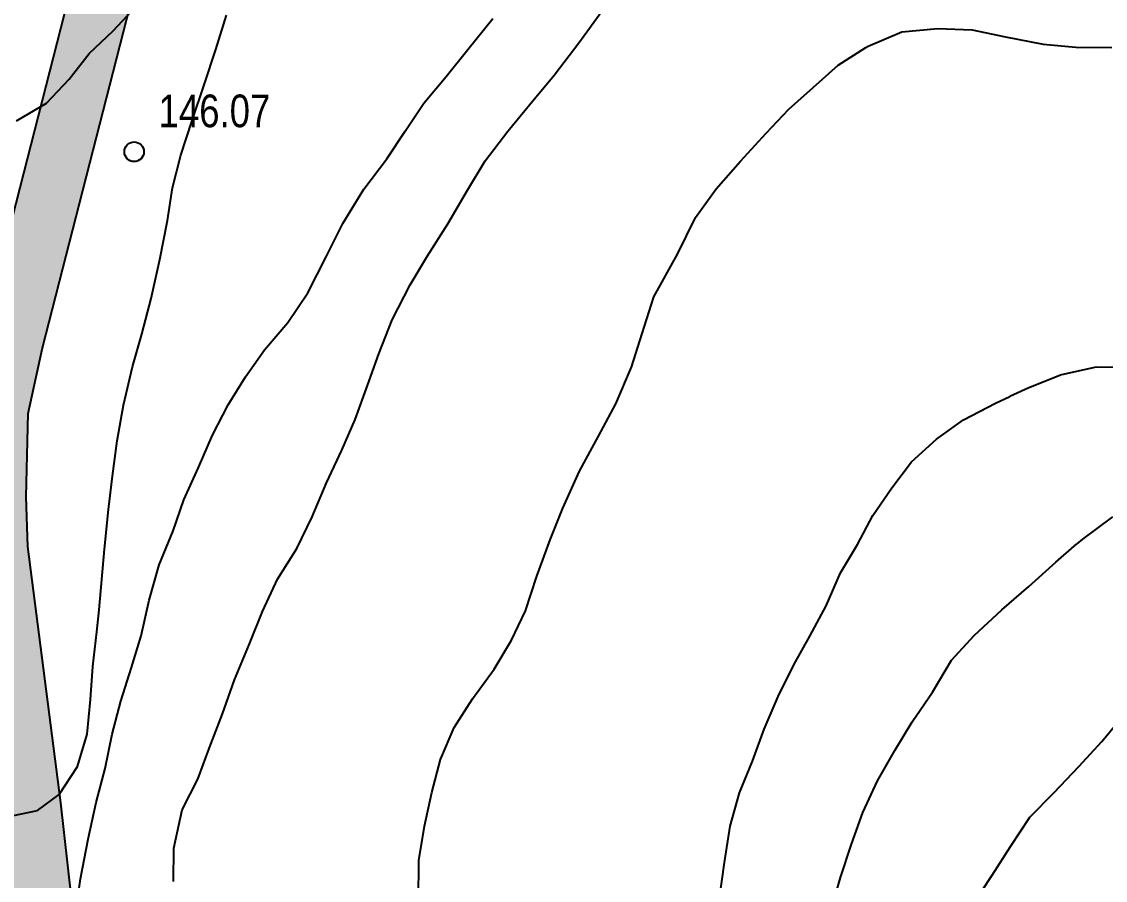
# Model space of a CAD drawing. Header units: metres. Extents: x 523256 to 524015, y 4669220 to 4669814.
# Drawn here: x 523776.39 to 523809.56, y 4669624.9 to 4669651.17 of the extents above; entities that cross this region are included whole.
import ezdxf

# ---------------------------------------------------------------- set-up
doc = ezdxf.new("R2010")
doc.units = ezdxf.units.M
doc.header["$MEASUREMENT"] = 0
for name, color, linetype in [('031006 Cota terreno', 9, 'Continuous'), ('032011 Curva cada 1 m', 40, 'Continuous'), ('032022 Curva cada 1 m de baja fiabilidad', 40, 'Continuous'), ('032023 Curva cada 5 m de baja fiabilidad', 34, 'Continuous'), ('033006 Texto cota terreno', 9, 'Continuous'), ('042014 Rio baja fiabilidad', 142, 'Continuous'), ('990001 Sombreados', 7, 'Continuous')]:
    doc.layers.add(name, color=color, linetype=linetype)
doc.styles.get("Standard").update_dxf_attribs({"font": 'arial.ttf'})

# ---------------------------------------------------------------- blocks, each defined once
blk = doc.blocks.new('COTAP')
at = {"color": 0}
blk.add_circle((0, 0), 0.3, dxfattribs=at)

msp = doc.modelspace()

# ---------------------------------------------------------------- hatches: boundary and pattern name
at = {"layer": '990001 Sombreados'}
msp.add_hatch(color=4, dxfattribs=at).paths.add_polyline_path([(523829.84507, 4669797.00038), (523831.74052, 4669797.00038), (523831.23849, 4669789.44038), (523830.66849, 4669783.70038), (523830.17849, 4669773.54038), (523829.74849, 4669770.97038), (523829.22849, 4669768.31038), (523828.49849, 4669764.69038), (523825.85849, 4669751.02038), (523824.45849, 4669743.81038), (523823.95849, 4669741.09038), (523823.25849, 4669737.90038), (523822.57849, 4669735.59038), (523821.61849, 4669732.97038), (523819.63849, 4669728.68038), (523816.99849, 4669723.65038), (523815.22849, 4669721.38038), (523808.22849, 4669712.69038), (523803.54849, 4669706.81038), (523802.05849, 4669705.02038), (523800.02849, 4669702.51038), (523797.59849, 4669698.65038), (523795.78849, 4669693.83038), (523793.46849, 4669688.70038), (523785.78849, 4669669.89038), (523780.53849, 4669654.89038), (523777.02849, 4669641.19038), (523776.58849, 4669639.18038), (523776.52849, 4669636.63038), (523776.57849, 4669635.11038), (523777.58849, 4669627.27038), (523779.41849, 4669610.91038), (523779.60849, 4669609.65038), (523780.36849, 4669607.49038), (523789.21849, 4669588.93038), (523789.83849, 4669587.03038), (523790.12849, 4669584.68038), (523790.02849, 4669582.62038), (523787.09849, 4669559.84038), (523785.82849, 4669551.46038), (523780.43849, 4669534.85038), (523777.23849, 4669525.09038), (523773.47849, 4669520.91038), (523768.87849, 4669514.55038), (523766.17849, 4669509.59038), (523765.36849, 4669508.19038), (523758.87849, 4669490.78038), (523752.91849, 4669476.62038), (523750.79849, 4669474.42038), (523749.54849, 4669473.45038), (523745.80849, 4669471.03038), (523737.76849, 4669466.85038), (523734.49849, 4669465.04038), (523729.71849, 4669462.34038), (523725.47849, 4669459.25038), (523721.26849, 4669454.74038), (523716.54849, 4669450.00038), (523710.33849, 4669445.78038), (523703.45849, 4669441.60038), (523697.17849, 4669438.17038), (523690.60849, 4669434.21038), (523683.93849, 4669429.68038), (523671.49849, 4669420.65038), (523669.87849, 4669419.20038), (523668.21849, 4669417.28038), (523666.70849, 4669414.67038), (523665.30849, 4669409.59038), (523665.17849, 4669408.55038), (523665.18849, 4669405.40038), (523665.80849, 4669393.94038), (523663.45861, 4669394.46488), (523663.21849, 4669405.40038), (523663.27849, 4669408.65038), (523663.39849, 4669409.92038), (523664.90849, 4669415.72038), (523666.66849, 4669418.53038), (523668.51849, 4669420.60038), (523670.31849, 4669422.15038), (523682.84849, 4669431.23038), (523689.55849, 4669435.80038), (523696.23849, 4669440.06038), (523702.49849, 4669443.34038), (523709.28849, 4669447.46038), (523715.33849, 4669451.48038), (523719.90849, 4669456.06038), (523724.21849, 4669460.67038), (523728.68849, 4669463.94038), (523733.57849, 4669466.69038), (523736.86849, 4669468.52038), (523744.84849, 4669472.66038), (523748.44849, 4669475.01038), (523749.53849, 4669475.83038), (523751.30849, 4669477.68038), (523757.11849, 4669491.49038), (523763.64849, 4669509.00038), (523764.52849, 4669510.52038), (523767.26849, 4669515.55038), (523771.99849, 4669522.11038), (523775.55849, 4669526.05038), (523778.63849, 4669535.45038), (523783.96849, 4669551.90038), (523785.21849, 4669560.10038), (523788.13849, 4669582.79038), (523788.22849, 4669584.61038), (523787.97849, 4669586.62038), (523787.45849, 4669588.23038), (523778.61849, 4669606.76038), (523777.75849, 4669609.19038), (523777.53849, 4669610.66038), (523775.70849, 4669627.04038), (523774.68849, 4669634.95038), (523774.61849, 4669636.62038), (523774.69849, 4669639.41038), (523775.18849, 4669641.63038), (523778.72849, 4669655.44038), (523784.01849, 4669670.56038), (523791.72849, 4669689.45038), (523794.06849, 4669694.61038), (523796.32849, 4669699.57038), (523799.32849, 4669703.56038), (523801.26849, 4669705.65038), (523802.48849, 4669707.20038), (523807.14849, 4669713.52038), (523813.77849, 4669722.43038), (523815.38849, 4669724.62038), (523817.93849, 4669729.52038), (523819.86849, 4669733.69038), (523820.77849, 4669736.18038), (523821.41849, 4669738.37038), (523822.09849, 4669741.47038), (523822.59849, 4669744.16038), (523823.99849, 4669751.38038), (523826.63849, 4669765.06038), (523827.36849, 4669768.68038), (523827.88849, 4669771.31038), (523828.28849, 4669773.74038), (523828.77849, 4669783.84038), (523829.34849, 4669789.60038)], flags=0)

# ---------------------------------------------------------------- linework, layer by layer
at = {"layer": '032011 Curva cada 1 m'}
for points, elevation in [([(523802.23, 4669650.38), (523802.3, 4669650.42), (523803.33, 4669650.86), (523804.43, 4669650.96), (523805.48, 4669650.92), (523806.5, 4669650.71), (523807.66, 4669650.48), (523808.66, 4669650.39), (523809.76, 4669650.38)], 149), ([(523810.28, 4669640.59), (523809.28, 4669640.6), (523808.22, 4669640.36), (523807.22, 4669639.97), (523806.64, 4669639.7)], 151), ([(523809.78, 4669636.02), (523808.86, 4669635.33), (523808.69, 4669635.19)], 152)]:
    msp.add_lwpolyline(points, dxfattribs=dict(at, elevation=elevation))
at = {"layer": '032022 Curva cada 1 m de baja fiabilidad'}
for points, elevation in [([(523776.23, 4669648.14), (523777.15, 4669648.68), (523777.84, 4669649.41), (523778.45, 4669650.2), (523779.19, 4669650.89), (523779.91, 4669651.67), (523780.65, 4669652.35), (523781.47, 4669653.05), (523782.47, 4669653.49), (523783.52, 4669653.66), (523784.52, 4669653.65), (523785.39, 4669653.98), (523786.15, 4669654.68), (523786.85, 4669655.5), (523787.56, 4669656.24), (523787.77, 4669656.46)], 146), ([(523778.03, 4669623.85), (523778.19, 4669624.94), (523778.42, 4669626.15), (523778.67, 4669627.28), (523778.94, 4669628.32), (523779.16, 4669629.37), (523779.42, 4669630.38), (523779.75, 4669631.41), (523780.05, 4669632.38), (523780.29, 4669633.47), (523780.6, 4669634.55), (523781.02, 4669635.59), (523781.35, 4669636.54), (523781.8, 4669637.53), (523782.23, 4669638.52), (523782.71, 4669639.45), (523783.24, 4669640.3), (523783.82, 4669641.13), (523784.54, 4669641.96), (523785.15, 4669642.87), (523785.71, 4669643.97), (523786.22, 4669644.99), (523786.86, 4669646.05), (523787.57, 4669646.97), (523788.13, 4669647.82), (523788.7, 4669648.68), (523789.38, 4669649.49), (523790.05, 4669650.32), (523790.81, 4669651.27)], 147), ([(523781.03, 4669624.86), (523781.05, 4669625.88), (523781.3, 4669627.05), (523781.78, 4669627.99), (523782.13, 4669628.93), (523782.53, 4669629.99), (523782.9, 4669631.03), (523783.36, 4669632.13), (523783.76, 4669633.12), (523784.22, 4669634.11), (523784.81, 4669635.05), (523785.28, 4669636.02), (523785.72, 4669637.06), (523786.19, 4669638.06), (523786.6, 4669639), (523786.97, 4669640.04), (523787.32, 4669641.01), (523787.73, 4669642.05), (523788.28, 4669643.12), (523788.81, 4669644.01), (523789.43, 4669644.98), (523790.04, 4669646.01), (523790.58, 4669646.91), (523791.27, 4669647.82), (523791.93, 4669648.63), (523792.69, 4669649.53), (523793.44, 4669650.52), (523794.15, 4669651.49)], 148), ([(523788.54, 4669624.28), (523788.55, 4669625.5), (523788.72, 4669626.55), (523788.94, 4669627.58), (523789.21, 4669628.59), (523789.63, 4669629.57), (523790.19, 4669630.45), (523790.85, 4669631.36), (523791.38, 4669632.24), (523791.81, 4669633.14), (523792.16, 4669634.2), (523792.57, 4669635.31), (523792.95, 4669636.28), (523793.46, 4669637.42), (523794.04, 4669638.49), (523794.58, 4669639.48), (523795.06, 4669640.6), (523795.38, 4669641.63), (523795.74, 4669642.75), (523796.46, 4669644.06), (523797.01, 4669645.18), (523797.65, 4669646.06), (523798.39, 4669646.9), (523799.18, 4669647.76), (523799.87, 4669648.49), (523800.62, 4669649.16), (523801.38, 4669649.84), (523802.23, 4669650.38)], 149), ([(523797.73, 4669624.21), (523797.9, 4669625.44), (523798.08, 4669626.55), (523798.36, 4669627.57), (523798.76, 4669628.54), (523799.12, 4669629.52), (523799.55, 4669630.52), (523800.02, 4669631.49), (523800.51, 4669632.37), (523801.01, 4669633.29), (523801.45, 4669634.3), (523801.97, 4669635.17), (523802.44, 4669636.06), (523803.02, 4669636.91), (523803.63, 4669637.7), (523804.39, 4669638.39), (523805.22, 4669638.99), (523806.2, 4669639.5), (523806.64, 4669639.7)], 151), ([(523801.13, 4669623.85), (523801.45, 4669624.98), (523801.79, 4669626), (523802.14, 4669626.97), (523802.59, 4669627.94), (523803.12, 4669628.87), (523803.65, 4669629.74), (523804.27, 4669630.65), (523804.85, 4669631.63), (523805.54, 4669632.39), (523806.39, 4669633.17), (523807.22, 4669633.89), (523808.04, 4669634.63), (523808.69, 4669635.19)], 152), ([(523805.46, 4669624.09), (523806.1, 4669625.05), (523806.66, 4669625.93), (523807.25, 4669626.83), (523807.99, 4669627.58), (523808.75, 4669628.38), (523809.45, 4669629.14), (523810.14, 4669629.97)], 153)]:
    msp.add_lwpolyline(points, dxfattribs=dict(at, elevation=elevation))
at = {"layer": '032023 Curva cada 5 m de baja fiabilidad', "elevation": 145}
msp.add_lwpolyline([(523776.13849, 4669626.88038), (523776.86849, 4669627.03038), (523777.53849, 4669627.52038), (523778.09849, 4669628.38038), (523778.38849, 4669629.37038), (523778.49849, 4669630.43038), (523778.56849, 4669631.44038), (523778.68849, 4669632.50038), (523778.75849, 4669633.17038), (523778.91849, 4669635.03038), (523779.04849, 4669636.24038), (523779.16849, 4669637.26038), (523779.30849, 4669638.34038), (523779.50849, 4669639.43038), (523779.77849, 4669640.61038), (523780.06849, 4669641.61038), (523780.34849, 4669642.70038), (523780.61849, 4669643.89038), (523780.84849, 4669645.09038), (523781.00849, 4669646.09038), (523781.25849, 4669647.08038), (523781.59849, 4669648.12038), (523781.98849, 4669649.27038), (523782.32849, 4669650.32038), (523782.65849, 4669651.37038)], dxfattribs=at)
at = {"layer": '042014 Rio baja fiabilidad', "flags": 128}
for points in [[(523777.53849, 4669610.66038), (523775.70849, 4669627.04038), (523774.68849, 4669634.95038), (523774.61849, 4669636.62038), (523774.69849, 4669639.41038), (523775.18849, 4669641.63038), (523778.72849, 4669655.44038), (523784.01849, 4669670.56038), (523791.72849, 4669689.45038), (523794.06849, 4669694.61038)], [(523779.41849, 4669610.91038), (523777.58849, 4669627.27038), (523776.57849, 4669635.11038), (523776.52849, 4669636.63038), (523776.58849, 4669639.18038), (523777.02849, 4669641.19038), (523780.53849, 4669654.89038), (523785.78849, 4669669.89038), (523793.46849, 4669688.70038), (523795.78849, 4669693.83038)]]:
    msp.add_lwpolyline(points, dxfattribs=at)

# ---------------------------------------------------------------- block references
at = {"layer": '031006 Cota terreno'}
msp.add_blockref('COTAP', (523779.83, 4669647.19, 146.07), dxfattribs=at)

# ---------------------------------------------------------------- texts
at = {"layer": '033006 Texto cota terreno', "width": 0.8}
msp.add_text('146.07', height=1, dxfattribs=at).set_placement((523780.58, 4669647.94, 146.07))

doc.saveas('drawing.dxf')
